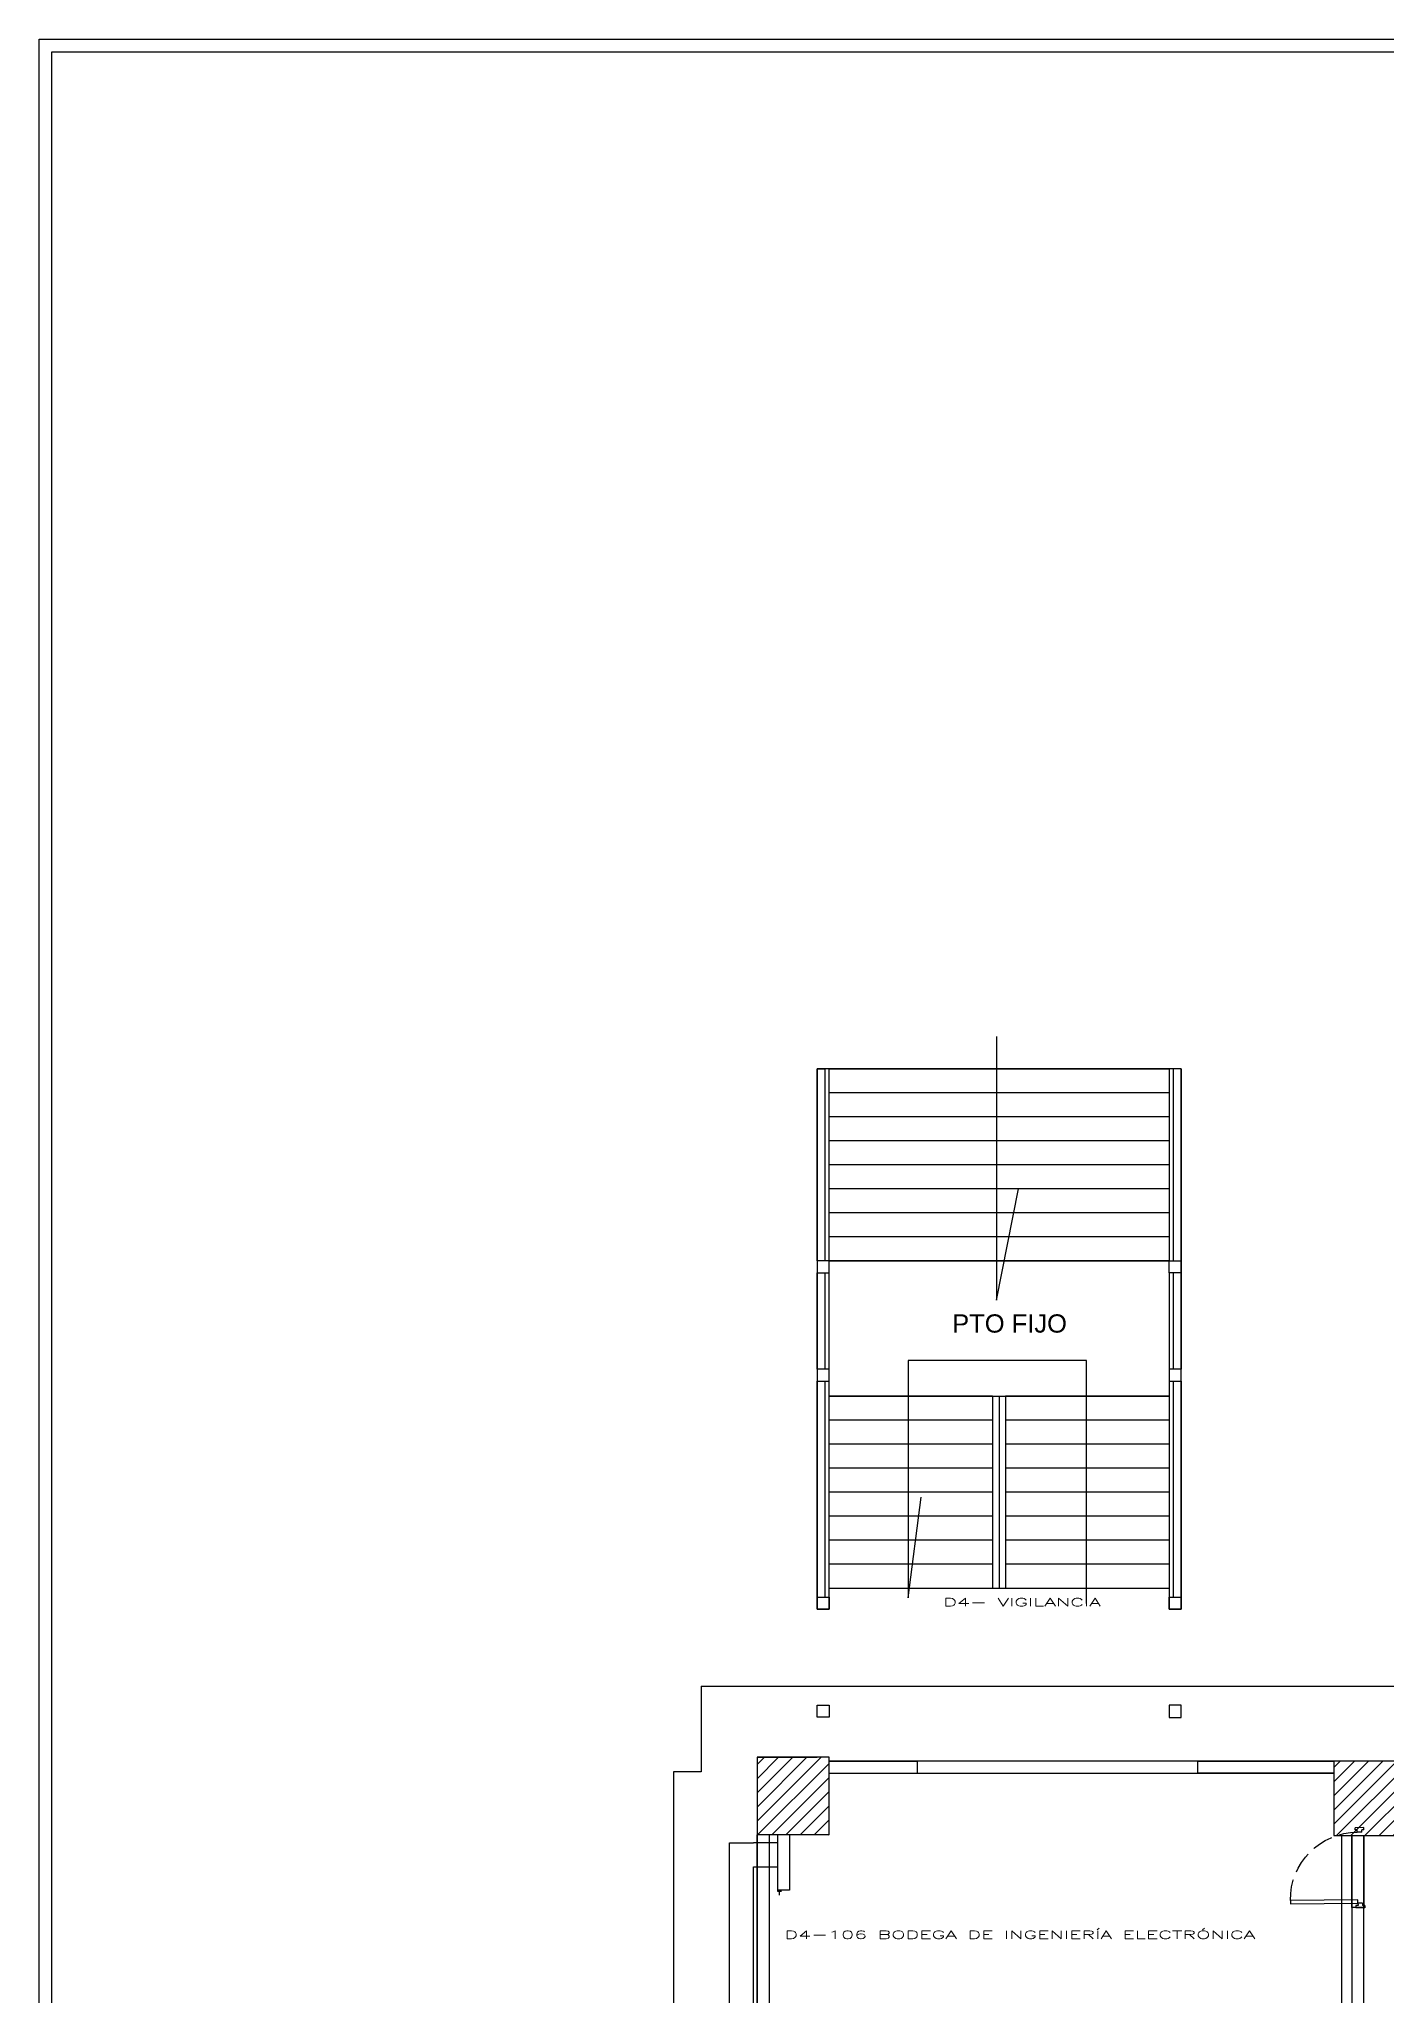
# Model space of a CAD drawing. Header units: metres. Extents: x 6495 to 6855, y 1254 to 1306.
# Drawn here: x 6495 to 6511.85, y 1281.07 to 1305.52 of the extents above; entities that cross this region are included whole.
import ezdxf

# ---------------------------------------------------------------- set-up
doc = ezdxf.new("R2010")
doc.units = ezdxf.units.M
doc.linetypes.add('ACAD_ISO02W100', pattern=[15, 12, -3])
doc.linetypes.add('ACAD_ISO12W100', pattern=[21, 12, -3, 0, -3, 0, -3])
doc.layers.add('0-Grises', color=252, linetype='Continuous')
doc.layers.add('1', color=7, linetype='ACAD_ISO12W100')
for name, color, linetype, lineweight in [('0.Texto_Oficinas', 7, 'Continuous', 20), ('Marco de puertas y ventanas', 42, 'Continuous', 30), ('proyecciones', 252, 'ACAD_ISO02W100', 25), ('Puertas', 35, 'Continuous', 30)]:
    doc.layers.add(name, color=color, linetype=linetype, lineweight=lineweight)
doc.styles.add('ROMANS', font='romans.shx')
doc.styles.get("Standard").update_dxf_attribs({"font": 'arial.ttf'})
pattern_1 = [(45, (6370.32747, 1033.63199), (-0.08838835, 0.08838835), [])]

# ---------------------------------------------------------------- blocks, each defined once
blk = doc.blocks.new('puerta')
at = {"layer": 'Marco de puertas y ventanas'}
for p, q in [((1251.574, 665.219), (1251.549, 665.219)), ((1251.549, 665.219), (1251.549, 665.119)), ((1251.574, 665.219), (1251.574, 665.194)), ((1251.599, 665.194), (1251.574, 665.194)), ((1251.599, 665.194), (1251.599, 665.144)), ((1252.399, 665.194), (1252.424, 665.194)), ((1252.399, 665.194), (1252.399, 665.144)), ((1252.424, 665.219), (1252.449, 665.219)), ((1252.424, 665.219), (1252.424, 665.194)), ((1252.449, 665.219), (1252.449, 665.119)), ((1251.574, 665.119), (1251.549, 665.119)), ((1251.599, 665.144), (1251.574, 665.144)), ((1251.574, 665.144), (1251.574, 665.119)), ((1252.399, 665.144), (1252.424, 665.144)), ((1252.424, 665.144), (1252.424, 665.119)), ((1252.424, 665.119), (1252.449, 665.119))]:
    blk.add_line(p, q, dxfattribs=at)
at = {"layer": 'proyecciones', "ltscale": 0.02}
blk.add_arc((1251.639, 665.144), 0.76, 270, 0, dxfattribs=at)
at = {"layer": 'Puertas'}
for p, q in [((1251.599, 665.144), (1251.639, 665.144)), ((1251.599, 664.384), (1251.599, 665.144)), ((1251.639, 665.144), (1251.639, 664.384)), ((1251.639, 664.384), (1251.599, 664.384))]:
    blk.add_line(p, q, dxfattribs=at)

msp = doc.modelspace()

# ---------------------------------------------------------------- hatches: boundary and pattern name
at = {"layer": '0-Grises'}
h = msp.add_hatch(dxfattribs=at)
h.set_pattern_fill('ANSI31', color=8, style=0)
h.set_pattern_definition(pattern_1)
h.paths.add_polyline_path([(6504.88, 1283.08), (6504.88, 1284.05), (6503.98, 1284.05), (6503.98, 1283.08)])
h = msp.add_hatch(dxfattribs=at)
h.set_pattern_fill('ANSI31', color=8, style=0)
h.set_pattern_definition(pattern_1)
h.paths.add_polyline_path([(6511.19, 1283.07), (6512.13, 1283.07), (6512.13, 1283.6), (6512.13, 1284), (6511.19, 1284)])

# ---------------------------------------------------------------- linework, layer by layer
for p, q in [((6506.973, 1293.055), (6506.973, 1289.759)), ((6504.73, 1290.25), (6504.73, 1292.65)), ((6504.73, 1292.65), (6504.83, 1292.65)), ((6504.83, 1290.25), (6504.83, 1292.65)), ((6504.88, 1292.65), (6507.087, 1292.65)), ((6504.88, 1290.25), (6504.88, 1292.65)), ((6507.087, 1292.65), (6509.13, 1292.65)), ((6509.13, 1292.65), (6509.13, 1290.25)), ((6509.18, 1292.65), (6509.18, 1290.25)), ((6509.28, 1292.65), (6509.18, 1292.65)), ((6509.28, 1292.65), (6509.28, 1290.25)), ((6507.087, 1292.35), (6504.88, 1292.35)), ((6509.13, 1292.35), (6507.087, 1292.35)), ((6507.087, 1292.05), (6504.88, 1292.05)), ((6509.13, 1292.05), (6507.087, 1292.05)), ((6507.087, 1291.75), (6504.88, 1291.75)), ((6509.13, 1291.75), (6507.087, 1291.75)), ((6507.087, 1291.45), (6504.88, 1291.45)), ((6507.087, 1291.45), (6504.88, 1291.45)), ((6509.13, 1291.45), (6507.087, 1291.45)), ((6509.13, 1291.45), (6507.087, 1291.45)), ((6507.087, 1291.15), (6504.88, 1291.15)), ((6506.973, 1289.759), (6507.246, 1291.15)), ((6509.13, 1291.15), (6507.087, 1291.15)), ((6507.087, 1290.85), (6504.88, 1290.85)), ((6509.13, 1290.85), (6507.087, 1290.85)), ((6507.087, 1290.55), (6504.88, 1290.55)), ((6509.13, 1290.55), (6507.087, 1290.55)), ((6504.88, 1290.25), (6504.73, 1290.25)), ((6504.73, 1290.25), (6504.73, 1290.1)), ((6504.88, 1290.1), (6504.88, 1290.25)), ((6504.88, 1290.25), (6507.087, 1290.25)), ((6507.087, 1290.25), (6504.88, 1290.25)), ((6509.13, 1290.25), (6507.087, 1290.25)), ((6507.087, 1290.25), (6509.13, 1290.25)), ((6509.13, 1290.1), (6509.13, 1290.25)), ((6509.13, 1290.25), (6509.28, 1290.25)), ((6509.28, 1290.25), (6509.28, 1290.1)), ((6504.73, 1288.9), (6504.73, 1290.1)), ((6504.73, 1290.1), (6504.88, 1290.1)), ((6504.83, 1288.9), (6504.83, 1290.1)), ((6504.88, 1288.9), (6504.88, 1290.1)), ((6509.13, 1290.1), (6509.13, 1288.9)), ((6509.28, 1290.1), (6509.13, 1290.1)), ((6509.18, 1290.1), (6509.18, 1288.9)), ((6509.28, 1290.1), (6509.28, 1288.9)), ((6508.097, 1289.005), (6505.868, 1289.005)), ((6505.868, 1289.005), (6505.868, 1286.042)), ((6508.097, 1285.97), (6508.097, 1289.005)), ((6504.73, 1286.05), (6504.73, 1288.75)), ((6504.83, 1286.05), (6504.83, 1288.75)), ((6504.88, 1286.05), (6504.88, 1288.75)), ((6509.13, 1288.9), (6509.13, 1288.75)), ((6509.28, 1288.9), (6509.13, 1288.9)), ((6509.13, 1288.75), (6509.13, 1286.05)), ((6509.13, 1288.75), (6509.28, 1288.75)), ((6509.13, 1288.75), (6509.28, 1288.75)), ((6509.18, 1288.75), (6509.18, 1286.05)), ((6509.28, 1288.75), (6509.28, 1288.9)), ((6509.28, 1288.75), (6509.28, 1286.05)), ((6506.924, 1288.56), (6504.88, 1288.56)), ((6504.88, 1288.56), (6506.924, 1288.56)), ((6506.924, 1288.56), (6506.924, 1286.16)), ((6506.924, 1288.56), (6507.087, 1288.56)), ((6507.005, 1288.56), (6507.005, 1286.16)), ((6507.087, 1288.56), (6507.087, 1286.16)), ((6507.087, 1288.56), (6509.13, 1288.56)), ((6509.13, 1288.56), (6507.087, 1288.56)), ((6506.924, 1288.26), (6504.88, 1288.26)), ((6509.13, 1288.26), (6507.087, 1288.26)), ((6506.924, 1287.96), (6504.88, 1287.96)), ((6509.13, 1287.96), (6507.087, 1287.96)), ((6506.924, 1287.66), (6504.88, 1287.66)), ((6509.13, 1287.66), (6507.087, 1287.66)), ((6506.924, 1287.36), (6504.88, 1287.36)), ((6506.924, 1287.36), (6504.88, 1287.36)), ((6505.868, 1286.042), (6506.03, 1287.299)), ((6509.13, 1287.36), (6507.087, 1287.36)), ((6509.13, 1287.36), (6507.087, 1287.36)), ((6506.924, 1287.06), (6504.88, 1287.06)), ((6509.13, 1287.06), (6507.087, 1287.06)), ((6506.924, 1286.76), (6504.88, 1286.76)), ((6509.13, 1286.76), (6507.087, 1286.76)), ((6506.924, 1286.46), (6504.88, 1286.46)), ((6509.13, 1286.46), (6507.087, 1286.46)), ((6504.73, 1285.9), (6504.73, 1286.05)), ((6504.73, 1286.05), (6504.88, 1286.05)), ((6504.88, 1286.16), (6506.924, 1286.16)), ((6504.88, 1286.05), (6504.88, 1285.9)), ((6506.924, 1286.16), (6507.087, 1286.16)), ((6507.087, 1286.16), (6509.13, 1286.16)), ((6504.88, 1285.9), (6504.73, 1285.9)), ((6504.73, 1285.9), (6504.88, 1285.9)), ((6503.28, 1284.937), (6503.28, 1283.867)), ((6503.28, 1284.937), (6517.34, 1284.937)), ((6509.13, 1284.7), (6509.13, 1284.546)), ((6503.98, 1284.05), (6504.58, 1284.05)), ((6503.98, 1284.05), (6503.98, 1283.08)), ((6504.88, 1284.05), (6503.98, 1284.05)), ((6504.58, 1284.05), (6504.73, 1284.05)), ((6504.88, 1283.08), (6504.88, 1284.05)), ((6502.935, 1283.867), (6502.935, 1279.507)), ((6503.28, 1283.867), (6502.935, 1283.867)), ((6504.88, 1284), (6505.98, 1284)), ((6504.88, 1283.85), (6505.98, 1283.85)), ((6505.98, 1284), (6505.98, 1283.85)), ((6509.49, 1284), (6509.47, 1284)), ((6509.49, 1284), (6511.19, 1284)), ((6509.49, 1283.85), (6509.49, 1284)), ((6511.19, 1283.85), (6509.49, 1283.85)), ((6511.19, 1284), (6511.19, 1283.07)), ((6512.13, 1284), (6511.19, 1284)), ((6504.88, 1283.15), (6504.88, 1283.48)), ((6504.88, 1283.08), (6503.98, 1283.08)), ((6503.98, 1279.8), (6503.98, 1283.08)), ((6504.235, 1283.08), (6504.235, 1282.38)), ((6504.385, 1283.08), (6504.385, 1282.39)), ((6511.19, 1283.07), (6512.13, 1283.07)), ((6511.29, 1279.8), (6511.29, 1283.07)), ((6503.635, 1282.68), (6503.635, 1282.98)), ((6503.635, 1282.98), (6503.935, 1282.98)), ((6504.235, 1282.98), (6503.935, 1282.98)), ((6503.635, 1280.32), (6503.635, 1282.68)), ((6503.935, 1282.68), (6504.235, 1282.68)), ((6503.935, 1280.32), (6503.935, 1282.68)), ((6504.235, 1282.39), (6504.235, 1282.375)), ((6504.385, 1282.39), (6504.235, 1282.39)), ((6504.235, 1282.375), (6504.285, 1282.375)), ((6504.26, 1282.325), (6504.26, 1282.375))]:
    msp.add_line(p, q, dxfattribs=at)
at = {"layer": '0-Grises', "linetype": 'ByBlock'}
for p, q in [((6504.88, 1288.9), (6504.73, 1288.9)), ((6504.73, 1288.9), (6504.73, 1288.75)), ((6504.73, 1288.75), (6504.88, 1288.75)), ((6504.73, 1288.75), (6504.88, 1288.75)), ((6504.88, 1288.75), (6504.88, 1288.9)), ((6509.13, 1286.05), (6509.28, 1286.05)), ((6509.13, 1285.9), (6509.13, 1286.05)), ((6509.28, 1286.05), (6509.28, 1285.9)), ((6509.13, 1285.9), (6509.28, 1285.9)), ((6509.28, 1285.9), (6509.13, 1285.9)), ((6504.73, 1284.7), (6504.88, 1284.7)), ((6504.73, 1284.55), (6504.73, 1284.7)), ((6504.88, 1284.55), (6504.73, 1284.55)), ((6504.88, 1284.7), (6504.88, 1284.55)), ((6509.28, 1284.7), (6509.13, 1284.7)), ((6509.13, 1284.546), (6509.28, 1284.546)), ((6509.28, 1284.546), (6509.28, 1284.7))]:
    msp.add_line(p, q, dxfattribs=at)
at = {"layer": '0-Grises'}
for points in [[(6495.005, 1305.516), (6569.505, 1305.516), (6569.505, 1254.298), (6495.005, 1254.298)], [(6495.165, 1305.356), (6562.826, 1305.356), (6562.826, 1254.458), (6495.165, 1254.458)]]:
    msp.add_lwpolyline(points, close=True, dxfattribs=at)
msp.add_lwpolyline([(6504.73, 1292.65), (6504.73, 1285.9), (6504.88, 1285.9), (6504.88, 1286.16), (6509.13, 1286.16), (6509.13, 1285.9), (6509.28, 1285.9), (6509.28, 1292.65), (6504.73, 1292.65)], dxfattribs=at)
at = {"layer": '1', "flags": 128}
for points in [[(6511.19, 1284), (6504.88, 1284)], [(6504.88, 1283.85), (6511.19, 1283.85)], [(6503.98, 1283.08), (6503.98, 1279.85)], [(6504.13, 1283.08), (6504.13, 1279.85)], [(6511.566, 1283.07), (6511.566, 1282.17), (6511.416, 1282.17), (6511.416, 1283.07), (6511.416, 1279.81)], [(6511.566, 1271.43), (6511.566, 1283.07)]]:
    msp.add_lwpolyline(points, dxfattribs=at)

# ---------------------------------------------------------------- block references
at = {"layer": '0-Grises', "xscale": -1.111111111111399, "yscale": 1.111111111111399, "zscale": 1.111111111111399, "rotation": 270.5308895268516}
msp.add_blockref('puerta', (5785.36, -115.229), dxfattribs=at)

# ---------------------------------------------------------------- texts
at = {"layer": '0-Grises', "color": 8}
msp.add_text('PTO FIJO', height=0.2282, dxfattribs=at).set_placement((6506.419, 1289.355))
at = {"layer": '0.Texto_Oficinas', "style": 'ROMANS', "width": 1.9}
for s, p in [('D4- VIGILANCIA', (6506.308, 1285.936)), ('D4-106 BODEGA DE INGENIERÍA ELECTRÓNICA', (6504.322, 1281.782))]:
    msp.add_text(s, height=0.1, dxfattribs=at).set_placement(p)

doc.saveas('drawing.dxf')
